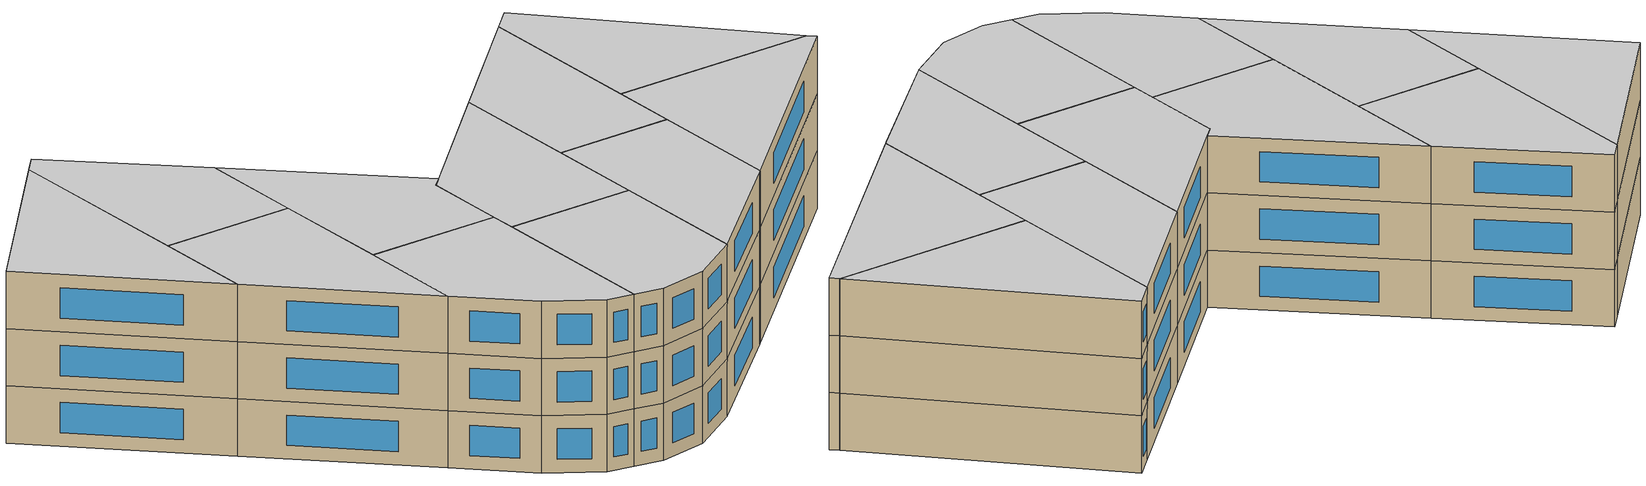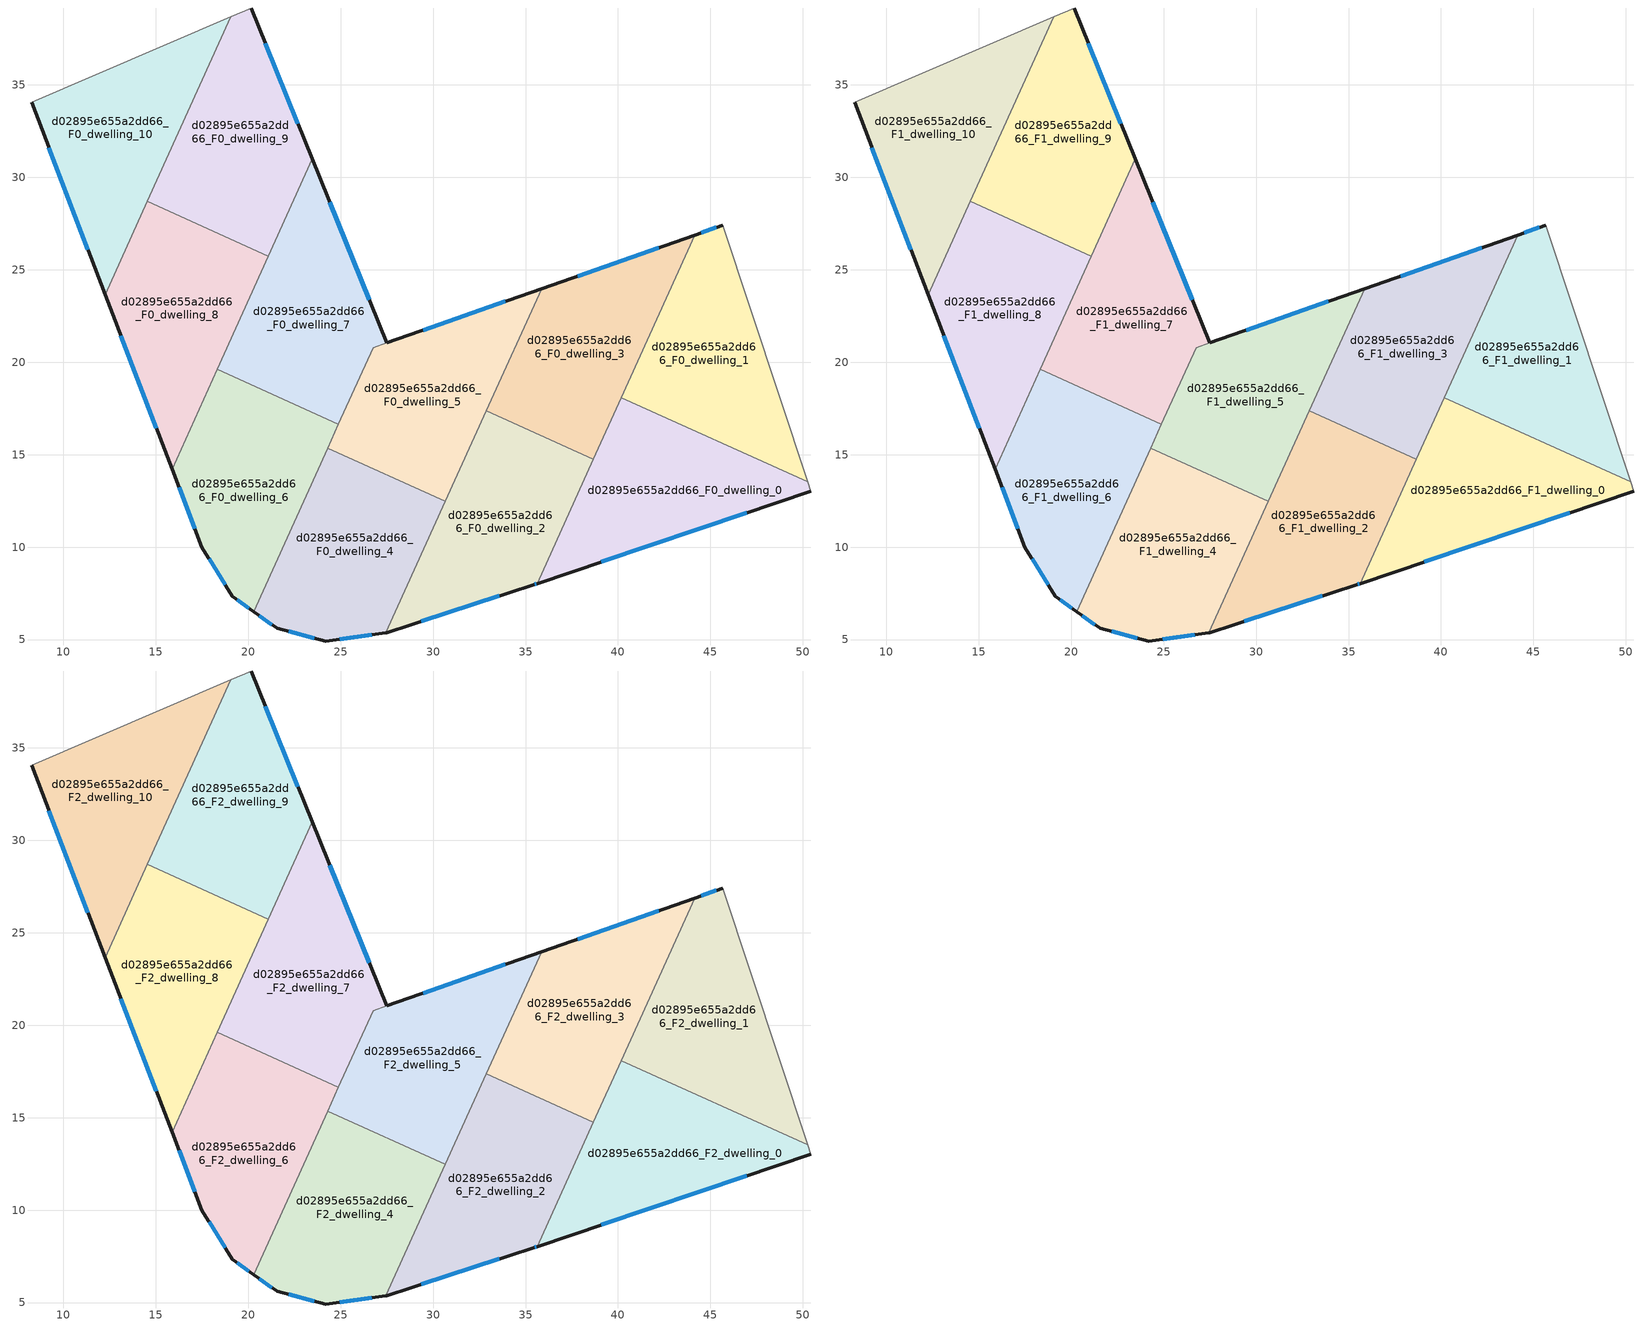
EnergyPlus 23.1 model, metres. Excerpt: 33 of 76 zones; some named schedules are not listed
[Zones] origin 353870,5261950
d02895e655a2dd66_F0_dwelling_0
 floor ground (EU_floor_Construction): 50.28,13.52 50.44,13.03 35.62,8.03 40.17,18.09 z0
 wall outside (EU_wall_Construction): 35.62,8.03 50.44,13.03 z0:3
 wall to d02895e655a2dd66_F0_dwelling_1 (EU_wall_Construction): 50.28,13.52 40.17,18.09 z0:3
 wall adiabatic (EU_wall_Construction): 50.44,13.03 50.28,13.52 z0:3
 wall to d02895e655a2dd66_F0_dwelling_2 (EU_wall_Construction): 38.66,14.75 35.62,8.03 z0:3
 wall to d02895e655a2dd66_F0_dwelling_3 (EU_wall_Construction): 40.17,18.09 38.66,14.75 z0:3
 window (EU_Window_Construction): 39.1,9.2 46.96,11.86 z0.7:2.3
d02895e655a2dd66_F0_dwelling_1
 floor ground (EU_floor_Construction): 45.67,27.42 50.28,13.52 40.17,18.09 44.15,26.88 z0
 wall outside (EU_wall_Construction): 45.67,27.42 44.15,26.88 z0:3
 wall adiabatic (EU_wall_Construction): 50.28,13.52 45.67,27.42 z0:3
 wall to d02895e655a2dd66_F0_dwelling_3 (EU_wall_Construction): 44.15,26.88 40.17,18.09 z0:3
 window (EU_Window_Construction): 45.32,27.29 44.51,27.01 z0.7:2.3
d02895e655a2dd66_F0_dwelling_10
 floor ground (EU_floor_Construction): 19.07,38.69 12.26,23.66 8.28,34.05 z0
 wall outside (EU_wall_Construction): 8.28,34.05 12.26,23.66 z0:3
 wall adiabatic (EU_wall_Construction): 19.07,38.69 8.28,34.05 z0:3
 wall to d02895e655a2dd66_F0_dwelling_9 (EU_wall_Construction): 14.55,28.7 19.07,38.69 z0:3
 wall to d02895e655a2dd66_F0_dwelling_8 (EU_wall_Construction): 12.26,23.66 14.55,28.7 z0:3
 window (EU_Window_Construction): 9.22,31.61 11.33,26.1 z0.7:2.3
d02895e655a2dd66_F0_dwelling_2
 floor ground (EU_floor_Construction): 38.66,14.75 35.62,8.03 35.45,7.97 27.48,5.37 27.45,5.37 32.88,17.37 z0
 wall outside (EU_wall_Construction): 27.45,5.37 27.48,5.37 35.45,7.97 35.62,8.03 z0:3
 wall to d02895e655a2dd66_F0_dwelling_3 (EU_wall_Construction): 38.66,14.75 32.88,17.37 z0:3
 wall to d02895e655a2dd66_F0_dwelling_4 (EU_wall_Construction): 30.66,12.47 27.45,5.37 z0:3
 wall to d02895e655a2dd66_F0_dwelling_5 (EU_wall_Construction): 32.88,17.37 30.66,12.47 z0:3
 window (EU_Window_Construction): 29.35,5.98 33.58,7.36 / 35.49,7.98 35.58,8.01 z0.7:2.3
d02895e655a2dd66_F0_dwelling_3
 floor ground (EU_floor_Construction): 44.15,26.88 38.66,14.75 32.88,17.37 35.87,23.98 z0
 wall outside (EU_wall_Construction): 44.15,26.88 35.87,23.98 z0:3
 wall to d02895e655a2dd66_F0_dwelling_5 (EU_wall_Construction): 35.87,23.98 32.88,17.37 z0:3
 window (EU_Window_Construction): 42.2,26.2 37.81,24.66 z0.7:2.3
d02895e655a2dd66_F0_dwelling_4
 floor ground (EU_floor_Construction): 30.66,12.47 27.45,5.37 24.2,4.92 21.57,5.6 20.3,6.51 24.3,15.35 z0
 wall outside (EU_wall_Construction): 20.3,6.51 21.57,5.6 24.2,4.92 27.45,5.37 z0:3
 wall to d02895e655a2dd66_F0_dwelling_5 (EU_wall_Construction): 30.66,12.47 24.3,15.35 z0:3
 wall to d02895e655a2dd66_F0_dwelling_6 (EU_wall_Construction): 24.3,15.35 20.3,6.51 z0:3
 window (EU_Window_Construction): 24.96,5.03 26.69,5.26 / 22.19,5.44 23.58,5.08 / 20.6,6.3 21.27,5.81 z0.7:2.3
d02895e655a2dd66_F0_dwelling_5
 floor ground (EU_floor_Construction): 35.87,23.98 30.66,12.47 24.3,15.35 26.76,20.79 z0
 wall outside (EU_wall_Construction): 35.87,23.98 27.5,21.05 z0:3
 wall to d02895e655a2dd66_F0_dwelling_7 (EU_wall_Construction): 27.5,21.05 26.76,20.79 24.88,16.64 z0:3
 wall to d02895e655a2dd66_F0_dwelling_6 (EU_wall_Construction): 24.88,16.64 24.3,15.35 z0:3
 window (EU_Window_Construction): 33.9,23.3 29.47,21.74 z0.7:2.3
d02895e655a2dd66_F0_dwelling_6
 floor ground (EU_floor_Construction): 24.88,16.64 20.3,6.51 19.14,7.34 17.5,9.99 15.88,14.22 18.32,19.61 z0
 wall outside (EU_wall_Construction): 15.88,14.22 17.5,9.99 19.14,7.34 20.3,6.51 z0:3
 wall to d02895e655a2dd66_F0_dwelling_7 (EU_wall_Construction): 24.88,16.64 18.32,19.61 z0:3
 wall to d02895e655a2dd66_F0_dwelling_8 (EU_wall_Construction): 18.32,19.61 15.88,14.22 z0:3
 window (EU_Window_Construction): 19.41,7.14 20.03,6.7 / 17.88,9.37 18.75,7.96 / 16.26,13.23 17.12,10.99 z0.7:2.3
d02895e655a2dd66_F0_dwelling_7
 floor ground (EU_floor_Construction): 23.47,31 27.5,21.05 26.76,20.79 24.88,16.64 18.32,19.61 z0
 wall outside (EU_wall_Construction): 27.5,21.05 23.47,31 z0:3
 wall to d02895e655a2dd66_F0_dwelling_9 (EU_wall_Construction): 23.47,31 21.09,25.74 z0:3
 wall to d02895e655a2dd66_F0_dwelling_8 (EU_wall_Construction): 21.09,25.74 18.32,19.61 z0:3
 window (EU_Window_Construction): 26.55,23.39 24.41,28.66 z0.7:2.3
d02895e655a2dd66_F0_dwelling_8
 floor ground (EU_floor_Construction): 21.09,25.74 15.88,14.22 12.26,23.66 14.55,28.7 z0
 wall outside (EU_wall_Construction): 12.26,23.66 15.88,14.22 z0:3
 wall to d02895e655a2dd66_F0_dwelling_9 (EU_wall_Construction): 21.09,25.74 14.55,28.7 z0:3
 window (EU_Window_Construction): 13.11,21.44 15.03,16.44 z0.7:2.3
d02895e655a2dd66_F0_dwelling_9
 floor ground (EU_floor_Construction): 20.16,39.16 23.47,31 21.09,25.74 14.55,28.7 19.07,38.69 z0
 wall outside (EU_wall_Construction): 23.47,31 20.16,39.16 z0:3
 wall adiabatic (EU_wall_Construction): 20.16,39.16 19.07,38.69 z0:3
 window (EU_Window_Construction): 22.69,32.91 20.93,37.24 z0.7:2.3
d02895e655a2dd66_F1_dwelling_0
 floor to d02895e655a2dd66_F0_dwelling_0 (EU_floor_Construction): 50.28,13.52 50.44,13.03 35.62,8.03 40.17,18.09 z3
 wall outside (EU_wall_Construction): 35.62,8.03 50.44,13.03 z3:6
 wall to d02895e655a2dd66_F1_dwelling_1 (EU_wall_Construction): 50.28,13.52 40.17,18.09 z3:6
 wall adiabatic (EU_wall_Construction): 50.44,13.03 50.28,13.52 z3:6
 wall to d02895e655a2dd66_F1_dwelling_2 (EU_wall_Construction): 38.66,14.75 35.62,8.03 z3:6
 wall to d02895e655a2dd66_F1_dwelling_3 (EU_wall_Construction): 40.17,18.09 38.66,14.75 z3:6
 window (EU_Window_Construction): 39.1,9.2 46.96,11.86 z3.7:5.3
d02895e655a2dd66_F1_dwelling_1
 floor to d02895e655a2dd66_F0_dwelling_1 (EU_floor_Construction): 45.67,27.42 50.28,13.52 40.17,18.09 44.15,26.88 z3
 wall outside (EU_wall_Construction): 45.67,27.42 44.15,26.88 z3:6
 wall adiabatic (EU_wall_Construction): 50.28,13.52 45.67,27.42 z3:6
 wall to d02895e655a2dd66_F1_dwelling_3 (EU_wall_Construction): 44.15,26.88 40.17,18.09 z3:6
 window (EU_Window_Construction): 45.32,27.29 44.51,27.01 z3.7:5.3
d02895e655a2dd66_F1_dwelling_10
 floor to d02895e655a2dd66_F0_dwelling_10 (EU_floor_Construction): 19.07,38.69 12.26,23.66 8.28,34.05 z3
 wall outside (EU_wall_Construction): 8.28,34.05 12.26,23.66 z3:6
 wall adiabatic (EU_wall_Construction): 19.07,38.69 8.28,34.05 z3:6
 wall to d02895e655a2dd66_F1_dwelling_9 (EU_wall_Construction): 14.55,28.7 19.07,38.69 z3:6
 wall to d02895e655a2dd66_F1_dwelling_8 (EU_wall_Construction): 12.26,23.66 14.55,28.7 z3:6
 window (EU_Window_Construction): 9.22,31.61 11.33,26.1 z3.7:5.3
d02895e655a2dd66_F1_dwelling_2
 floor to d02895e655a2dd66_F0_dwelling_2 (EU_floor_Construction): 38.66,14.75 35.62,8.03 35.45,7.97 27.48,5.37 27.45,5.37 32.88,17.37 z3
 wall outside (EU_wall_Construction): 27.45,5.37 27.48,5.37 35.45,7.97 35.62,8.03 z3:6
 wall to d02895e655a2dd66_F1_dwelling_3 (EU_wall_Construction): 38.66,14.75 32.88,17.37 z3:6
 wall to d02895e655a2dd66_F1_dwelling_4 (EU_wall_Construction): 30.66,12.47 27.45,5.37 z3:6
 wall to d02895e655a2dd66_F1_dwelling_5 (EU_wall_Construction): 32.88,17.37 30.66,12.47 z3:6
 window (EU_Window_Construction): 29.35,5.98 33.58,7.36 / 35.49,7.98 35.58,8.01 z3.7:5.3
d02895e655a2dd66_F1_dwelling_3
 floor to d02895e655a2dd66_F0_dwelling_3 (EU_floor_Construction): 44.15,26.88 38.66,14.75 32.88,17.37 35.87,23.98 z3
 wall outside (EU_wall_Construction): 44.15,26.88 35.87,23.98 z3:6
 wall to d02895e655a2dd66_F1_dwelling_5 (EU_wall_Construction): 35.87,23.98 32.88,17.37 z3:6
 window (EU_Window_Construction): 42.2,26.2 37.81,24.66 z3.7:5.3
d02895e655a2dd66_F1_dwelling_4
 floor to d02895e655a2dd66_F0_dwelling_4 (EU_floor_Construction): 30.66,12.47 27.45,5.37 24.2,4.92 21.57,5.6 20.3,6.51 24.3,15.35 z3
 wall outside (EU_wall_Construction): 20.3,6.51 21.57,5.6 24.2,4.92 27.45,5.37 z3:6
 wall to d02895e655a2dd66_F1_dwelling_5 (EU_wall_Construction): 30.66,12.47 24.3,15.35 z3:6
 wall to d02895e655a2dd66_F1_dwelling_6 (EU_wall_Construction): 24.3,15.35 20.3,6.51 z3:6
 window (EU_Window_Construction): 24.96,5.03 26.69,5.26 / 22.19,5.44 23.58,5.08 / 20.6,6.3 21.27,5.81 z3.7:5.3
d02895e655a2dd66_F1_dwelling_5
 floor to d02895e655a2dd66_F0_dwelling_5 (EU_floor_Construction): 35.87,23.98 30.66,12.47 24.3,15.35 26.76,20.79 z3
 wall outside (EU_wall_Construction): 35.87,23.98 27.5,21.05 z3:6
 wall to d02895e655a2dd66_F1_dwelling_7 (EU_wall_Construction): 27.5,21.05 26.76,20.79 24.88,16.64 z3:6
 wall to d02895e655a2dd66_F1_dwelling_6 (EU_wall_Construction): 24.88,16.64 24.3,15.35 z3:6
 window (EU_Window_Construction): 33.9,23.3 29.47,21.74 z3.7:5.3
d02895e655a2dd66_F1_dwelling_6
 floor to d02895e655a2dd66_F0_dwelling_6 (EU_floor_Construction): 24.88,16.64 20.3,6.51 19.14,7.34 17.5,9.99 15.88,14.22 18.32,19.61 z3
 wall outside (EU_wall_Construction): 15.88,14.22 17.5,9.99 19.14,7.34 20.3,6.51 z3:6
 wall to d02895e655a2dd66_F1_dwelling_7 (EU_wall_Construction): 24.88,16.64 18.32,19.61 z3:6
 wall to d02895e655a2dd66_F1_dwelling_8 (EU_wall_Construction): 18.32,19.61 15.88,14.22 z3:6
 window (EU_Window_Construction): 19.41,7.14 20.03,6.7 / 17.88,9.37 18.75,7.96 / 16.26,13.23 17.12,10.99 z3.7:5.3
d02895e655a2dd66_F1_dwelling_7
 floor to d02895e655a2dd66_F0_dwelling_7 (EU_floor_Construction): 23.47,31 27.5,21.05 26.76,20.79 24.88,16.64 18.32,19.61 z3
 wall outside (EU_wall_Construction): 27.5,21.05 23.47,31 z3:6
 wall to d02895e655a2dd66_F1_dwelling_9 (EU_wall_Construction): 23.47,31 21.09,25.74 z3:6
 wall to d02895e655a2dd66_F1_dwelling_8 (EU_wall_Construction): 21.09,25.74 18.32,19.61 z3:6
 window (EU_Window_Construction): 26.55,23.39 24.41,28.66 z3.7:5.3
d02895e655a2dd66_F1_dwelling_8
 floor to d02895e655a2dd66_F0_dwelling_8 (EU_floor_Construction): 21.09,25.74 15.88,14.22 12.26,23.66 14.55,28.7 z3
 wall outside (EU_wall_Construction): 12.26,23.66 15.88,14.22 z3:6
 wall to d02895e655a2dd66_F1_dwelling_9 (EU_wall_Construction): 21.09,25.74 14.55,28.7 z3:6
 window (EU_Window_Construction): 13.11,21.44 15.03,16.44 z3.7:5.3
d02895e655a2dd66_F1_dwelling_9
 floor to d02895e655a2dd66_F0_dwelling_9 (EU_floor_Construction): 20.16,39.16 23.47,31 21.09,25.74 14.55,28.7 19.07,38.69 z3
 wall outside (EU_wall_Construction): 23.47,31 20.16,39.16 z3:6
 wall adiabatic (EU_wall_Construction): 20.16,39.16 19.07,38.69 z3:6
 window (EU_Window_Construction): 22.69,32.91 20.93,37.24 z3.7:5.3
d02895e655a2dd66_F2_dwelling_0
 floor to d02895e655a2dd66_F1_dwelling_0 (EU_floor_Construction): 50.28,13.52 50.44,13.03 35.62,8.03 40.17,18.09 z6
 wall outside (EU_wall_Construction): 35.62,8.03 50.44,13.03 z6:9
 wall to d02895e655a2dd66_F2_dwelling_1 (EU_wall_Construction): 50.28,13.52 40.17,18.09 z6:9
 wall adiabatic (EU_wall_Construction): 50.44,13.03 50.28,13.52 z6:9
 wall to d02895e655a2dd66_F2_dwelling_2 (EU_wall_Construction): 38.66,14.75 35.62,8.03 z6:9
 wall to d02895e655a2dd66_F2_dwelling_3 (EU_wall_Construction): 40.17,18.09 38.66,14.75 z6:9
 window (EU_Window_Construction): 39.1,9.2 46.96,11.86 z6.7:8.3
 ceiling to d02895e655a2dd66_F3_dwelling_0 (EU_floor_Construction): 50.44,13.03 50.28,13.52 40.17,18.09 35.62,8.03 z9
d02895e655a2dd66_F2_dwelling_1
 floor to d02895e655a2dd66_F1_dwelling_1 (EU_floor_Construction): 45.67,27.42 50.28,13.52 40.17,18.09 44.15,26.88 z6
 wall outside (EU_wall_Construction): 45.67,27.42 44.15,26.88 z6:9
 wall adiabatic (EU_wall_Construction): 50.28,13.52 45.67,27.42 z6:9
 wall to d02895e655a2dd66_F2_dwelling_3 (EU_wall_Construction): 44.15,26.88 40.17,18.09 z6:9
 window (EU_Window_Construction): 45.32,27.29 44.51,27.01 z6.7:8.3
 ceiling to d02895e655a2dd66_F3_dwelling_1 (EU_floor_Construction): 50.28,13.52 45.67,27.42 44.15,26.88 40.17,18.09 z9
d02895e655a2dd66_F2_dwelling_10
 floor to d02895e655a2dd66_F1_dwelling_10 (EU_floor_Construction): 19.07,38.69 12.26,23.66 8.28,34.05 z6
 wall outside (EU_wall_Construction): 8.28,34.05 12.26,23.66 z6:9
 wall adiabatic (EU_wall_Construction): 19.07,38.69 8.28,34.05 z6:9
 wall to d02895e655a2dd66_F2_dwelling_9 (EU_wall_Construction): 14.55,28.7 19.07,38.69 z6:9
 wall to d02895e655a2dd66_F2_dwelling_8 (EU_wall_Construction): 12.26,23.66 14.55,28.7 z6:9
 window (EU_Window_Construction): 9.22,31.61 11.33,26.1 z6.7:8.3
 ceiling to d02895e655a2dd66_F3_dwelling_10 (EU_floor_Construction): 12.26,23.66 19.07,38.69 8.28,34.05 z9
d02895e655a2dd66_F2_dwelling_2
 floor to d02895e655a2dd66_F1_dwelling_2 (EU_floor_Construction): 38.66,14.75 35.62,8.03 35.45,7.97 27.48,5.37 27.45,5.37 32.88,17.37 z6
 wall outside (EU_wall_Construction): 27.45,5.37 27.48,5.37 35.45,7.97 35.62,8.03 z6:9
 wall to d02895e655a2dd66_F2_dwelling_3 (EU_wall_Construction): 38.66,14.75 32.88,17.37 z6:9
 wall to d02895e655a2dd66_F2_dwelling_4 (EU_wall_Construction): 30.66,12.47 27.45,5.37 z6:9
 wall to d02895e655a2dd66_F2_dwelling_5 (EU_wall_Construction): 32.88,17.37 30.66,12.47 z6:9
 window (EU_Window_Construction): 29.35,5.98 33.58,7.36 / 35.49,7.98 35.58,8.01 z6.7:8.3
 ceiling to d02895e655a2dd66_F3_dwelling_2 (EU_floor_Construction): 35.62,8.03 38.66,14.75 32.88,17.37 27.45,5.37 27.48,5.37 35.45,7.97 z9
d02895e655a2dd66_F2_dwelling_3
 floor to d02895e655a2dd66_F1_dwelling_3 (EU_floor_Construction): 44.15,26.88 38.66,14.75 32.88,17.37 35.87,23.98 z6
 wall outside (EU_wall_Construction): 44.15,26.88 35.87,23.98 z6:9
 wall to d02895e655a2dd66_F2_dwelling_5 (EU_wall_Construction): 35.87,23.98 32.88,17.37 z6:9
 window (EU_Window_Construction): 42.2,26.2 37.81,24.66 z6.7:8.3
 ceiling to d02895e655a2dd66_F3_dwelling_3 (EU_floor_Construction): 38.66,14.75 44.15,26.88 35.87,23.98 32.88,17.37 z9
d02895e655a2dd66_F2_dwelling_4
 floor to d02895e655a2dd66_F1_dwelling_4 (EU_floor_Construction): 30.66,12.47 27.45,5.37 24.2,4.92 21.57,5.6 20.3,6.51 24.3,15.35 z6
 wall outside (EU_wall_Construction): 20.3,6.51 21.57,5.6 24.2,4.92 27.45,5.37 z6:9
 wall to d02895e655a2dd66_F2_dwelling_5 (EU_wall_Construction): 30.66,12.47 24.3,15.35 z6:9
 wall to d02895e655a2dd66_F2_dwelling_6 (EU_wall_Construction): 24.3,15.35 20.3,6.51 z6:9
 window (EU_Window_Construction): 24.96,5.03 26.69,5.26 / 22.19,5.44 23.58,5.08 / 20.6,6.3 21.27,5.81 z6.7:8.3
 ceiling to d02895e655a2dd66_F3_dwelling_4 (EU_floor_Construction): 27.45,5.37 30.66,12.47 24.3,15.35 20.3,6.51 21.57,5.6 24.2,4.92 z9
d02895e655a2dd66_F2_dwelling_5
 floor to d02895e655a2dd66_F1_dwelling_5 (EU_floor_Construction): 35.87,23.98 30.66,12.47 24.3,15.35 26.76,20.79 z6
 wall outside (EU_wall_Construction): 35.87,23.98 27.5,21.05 z6:9
 wall to d02895e655a2dd66_F2_dwelling_7 (EU_wall_Construction): 27.5,21.05 26.76,20.79 24.88,16.64 z6:9
 wall to d02895e655a2dd66_F2_dwelling_6 (EU_wall_Construction): 24.88,16.64 24.3,15.35 z6:9
 window (EU_Window_Construction): 33.9,23.3 29.47,21.74 z6.7:8.3
 ceiling to d02895e655a2dd66_F3_dwelling_5 (EU_floor_Construction): 30.66,12.47 35.87,23.98 26.76,20.79 24.3,15.35 z9
d02895e655a2dd66_F2_dwelling_6
 floor to d02895e655a2dd66_F1_dwelling_6 (EU_floor_Construction): 24.88,16.64 20.3,6.51 19.14,7.34 17.5,9.99 15.88,14.22 18.32,19.61 z6
 wall outside (EU_wall_Construction): 15.88,14.22 17.5,9.99 19.14,7.34 20.3,6.51 z6:9
 wall to d02895e655a2dd66_F2_dwelling_7 (EU_wall_Construction): 24.88,16.64 18.32,19.61 z6:9
 wall to d02895e655a2dd66_F2_dwelling_8 (EU_wall_Construction): 18.32,19.61 15.88,14.22 z6:9
 window (EU_Window_Construction): 19.41,7.14 20.03,6.7 / 17.88,9.37 18.75,7.96 / 16.26,13.23 17.12,10.99 z6.7:8.3
 ceiling to d02895e655a2dd66_F3_dwelling_6 (EU_floor_Construction): 20.3,6.51 24.88,16.64 18.32,19.61 15.88,14.22 17.5,9.99 19.14,7.34 z9
d02895e655a2dd66_F2_dwelling_7
 floor to d02895e655a2dd66_F1_dwelling_7 (EU_floor_Construction): 23.47,31 27.5,21.05 26.76,20.79 24.88,16.64 18.32,19.61 z6
 wall outside (EU_wall_Construction): 27.5,21.05 23.47,31 z6:9
 wall to d02895e655a2dd66_F2_dwelling_9 (EU_wall_Construction): 23.47,31 21.09,25.74 z6:9
 wall to d02895e655a2dd66_F2_dwelling_8 (EU_wall_Construction): 21.09,25.74 18.32,19.61 z6:9
 window (EU_Window_Construction): 26.55,23.39 24.41,28.66 z6.7:8.3
 ceiling to d02895e655a2dd66_F3_dwelling_7 (EU_floor_Construction): 24.88,16.64 26.76,20.79 27.5,21.05 23.47,31 18.32,19.61 z9
d02895e655a2dd66_F2_dwelling_8
 floor to d02895e655a2dd66_F1_dwelling_8 (EU_floor_Construction): 21.09,25.74 15.88,14.22 12.26,23.66 14.55,28.7 z6
 wall outside (EU_wall_Construction): 12.26,23.66 15.88,14.22 z6:9
 wall to d02895e655a2dd66_F2_dwelling_9 (EU_wall_Construction): 21.09,25.74 14.55,28.7 z6:9
 window (EU_Window_Construction): 13.11,21.44 15.03,16.44 z6.7:8.3
 ceiling to d02895e655a2dd66_F3_dwelling_8 (EU_floor_Construction): 15.88,14.22 21.09,25.74 14.55,28.7 12.26,23.66 z9
d02895e655a2dd66_F2_dwelling_9
 floor to d02895e655a2dd66_F1_dwelling_9 (EU_floor_Construction): 20.16,39.16 23.47,31 21.09,25.74 14.55,28.7 19.07,38.69 z6
 wall outside (EU_wall_Construction): 23.47,31 20.16,39.16 z6:9
 wall adiabatic (EU_wall_Construction): 20.16,39.16 19.07,38.69 z6:9
 window (EU_Window_Construction): 22.69,32.91 20.93,37.24 z6.7:8.3
 ceiling to d02895e655a2dd66_F3_dwelling_9 (EU_floor_Construction): 21.09,25.74 23.47,31 20.16,39.16 19.07,38.69 14.55,28.7 z9
[Building]
EU S2 Campaign: North Axis=0; Terrain=City; Solar Distribution=FullExterior
[Site:Location]
Budapest.Ferenc.Liszt.Intl.AP: Latitude=47.437; Longitude=19.256; Time Zone=1; Elevation=185
[SizingPeriod:WeatherFileDays]
AnnualSizingPeriod: Begin Month=1; Begin Day of Month=1; End Month=12; End Day of Month=31; Day of Week for Start Day=Monday; Use Weather File Daylight Saving Period=No; Use Weather File Rain and Snow Indicators=No
[MATERIAL]
EU_InternalMass_Material: Roughness=MediumRough; Thickness=0.1; Conductivity=1; Density=1800; Specific Heat=900; Thermal Absorptance=0.9; Solar Absorptance=0.7; Visible Absorptance=0.7
[MATERIAL:NOMASS] Roughness=MediumRough; Thermal Absorptance=0.9; Solar Absorptance=0.7; Visible Absorptance=0.7
Name | Thermal Resistance
EU_wall_NoMass | 0.832559
EU_floor_NoMass | 0.872794
[WINDOWMATERIAL:SIMPLEGLAZINGSYSTEM]
EU_Window_SimpleGlazing: UFactor=2.79869; Solar Heat Gain Coefficient=0.75; Visible Transmittance=0.75
[CONSTRUCTION]
EU_wall_Construction: EU_wall_NoMass
EU_floor_Construction: EU_floor_NoMass
EU_Window_Construction: EU_Window_SimpleGlazing
EU_InternalMass_Construction: EU_InternalMass_Material
[ZONE] Type=1; Multiplier=1; Ceiling Height=autocalculate; Floor Area=autocalculate; Part of Total Floor Area=Yes
Name | Volume
d02895e655a2dd66_F0_dwelling_0; d02895e655a2dd66_F1_dwelling_0; d02895e655a2dd66_F2_dwelling_0 | 195.946
d02895e655a2dd66_F0_dwelling_1; d02895e655a2dd66_F1_dwelling_1; d02895e655a2dd66_F2_dwelling_1 | 195.942
d02895e655a2dd66_F0_dwelling_10; d02895e655a2dd66_F1_dwelling_10; d02895e655a2dd66_F2_dwelling_10 | 195.93
d02895e655a2dd66_F0_dwelling_2; d02895e655a2dd66_F1_dwelling_2; d02895e655a2dd66_F2_dwelling_2 | 195.921
d02895e655a2dd66_F0_dwelling_3; d02895e655a2dd66_F1_dwelling_3; d02895e655a2dd66_F2_dwelling_3 | 195.933
d02895e655a2dd66_F0_dwelling_4; d02895e655a2dd66_F1_dwelling_4; d02895e655a2dd66_F2_dwelling_4 | 195.952
d02895e655a2dd66_F0_dwelling_5; d02895e655a2dd66_F1_dwelling_5; d02895e655a2dd66_F2_dwelling_5 | 194.962
d02895e655a2dd66_F0_dwelling_6; d02895e655a2dd66_F1_dwelling_6; d02895e655a2dd66_F2_dwelling_6 | 195.957
d02895e655a2dd66_F0_dwelling_7; d02895e655a2dd66_F1_dwelling_7; d02895e655a2dd66_F2_dwelling_7 | 196.861
d02895e655a2dd66_F0_dwelling_8; d02895e655a2dd66_F1_dwelling_8; d02895e655a2dd66_F2_dwelling_8 | 195.936
d02895e655a2dd66_F0_dwelling_9; d02895e655a2dd66_F1_dwelling_9; d02895e655a2dd66_F2_dwelling_9 | 195.935
[INTERNALMASS] Construction=EU_InternalMass_Construction
Name | Zone or ZoneList | Surface Area
d02895e655a2dd66_F0_dwelling_0_EU_InternalMass | d02895e655a2dd66_F0_dwelling_0 | 65.3163
d02895e655a2dd66_F0_dwelling_1_EU_InternalMass | d02895e655a2dd66_F0_dwelling_1 | 65.3139
d02895e655a2dd66_F0_dwelling_2_EU_InternalMass | d02895e655a2dd66_F0_dwelling_2 | 65.3084
d02895e655a2dd66_F0_dwelling_3_EU_InternalMass | d02895e655a2dd66_F0_dwelling_3 | 65.3115
d02895e655a2dd66_F0_dwelling_4_EU_InternalMass | d02895e655a2dd66_F0_dwelling_4 | 65.3176
d02895e655a2dd66_F0_dwelling_5_EU_InternalMass | d02895e655a2dd66_F0_dwelling_5 | 65.0095
d02895e655a2dd66_F0_dwelling_6_EU_InternalMass | d02895e655a2dd66_F0_dwelling_6 | 65.3183
d02895e655a2dd66_F0_dwelling_7_EU_InternalMass | d02895e655a2dd66_F0_dwelling_7 | 65.6215
d02895e655a2dd66_F0_dwelling_8_EU_InternalMass | d02895e655a2dd66_F0_dwelling_8 | 65.3122
d02895e655a2dd66_F0_dwelling_9_EU_InternalMass | d02895e655a2dd66_F0_dwelling_9 | 65.3107
d02895e655a2dd66_F0_dwelling_10_EU_InternalMass | d02895e655a2dd66_F0_dwelling_10 | 65.3101
d02895e655a2dd66_F1_dwelling_0_EU_InternalMass | d02895e655a2dd66_F1_dwelling_0 | 65.3163
d02895e655a2dd66_F1_dwelling_1_EU_InternalMass | d02895e655a2dd66_F1_dwelling_1 | 65.3139
d02895e655a2dd66_F1_dwelling_2_EU_InternalMass | d02895e655a2dd66_F1_dwelling_2 | 65.3084
d02895e655a2dd66_F1_dwelling_3_EU_InternalMass | d02895e655a2dd66_F1_dwelling_3 | 65.3115
d02895e655a2dd66_F1_dwelling_4_EU_InternalMass | d02895e655a2dd66_F1_dwelling_4 | 65.3176
d02895e655a2dd66_F1_dwelling_5_EU_InternalMass | d02895e655a2dd66_F1_dwelling_5 | 65.0095
d02895e655a2dd66_F1_dwelling_6_EU_InternalMass | d02895e655a2dd66_F1_dwelling_6 | 65.3183
d02895e655a2dd66_F1_dwelling_7_EU_InternalMass | d02895e655a2dd66_F1_dwelling_7 | 65.6215
d02895e655a2dd66_F1_dwelling_8_EU_InternalMass | d02895e655a2dd66_F1_dwelling_8 | 65.3122
d02895e655a2dd66_F1_dwelling_9_EU_InternalMass | d02895e655a2dd66_F1_dwelling_9 | 65.3107
d02895e655a2dd66_F1_dwelling_10_EU_InternalMass | d02895e655a2dd66_F1_dwelling_10 | 65.3101
d02895e655a2dd66_F2_dwelling_0_EU_InternalMass | d02895e655a2dd66_F2_dwelling_0 | 65.3163
d02895e655a2dd66_F2_dwelling_1_EU_InternalMass | d02895e655a2dd66_F2_dwelling_1 | 65.3139
d02895e655a2dd66_F2_dwelling_2_EU_InternalMass | d02895e655a2dd66_F2_dwelling_2 | 65.3084
d02895e655a2dd66_F2_dwelling_3_EU_InternalMass | d02895e655a2dd66_F2_dwelling_3 | 65.3115
d02895e655a2dd66_F2_dwelling_4_EU_InternalMass | d02895e655a2dd66_F2_dwelling_4 | 65.3176
d02895e655a2dd66_F2_dwelling_5_EU_InternalMass | d02895e655a2dd66_F2_dwelling_5 | 65.0095
d02895e655a2dd66_F2_dwelling_6_EU_InternalMass | d02895e655a2dd66_F2_dwelling_6 | 65.3183
d02895e655a2dd66_F2_dwelling_7_EU_InternalMass | d02895e655a2dd66_F2_dwelling_7 | 65.6215
d02895e655a2dd66_F2_dwelling_8_EU_InternalMass | d02895e655a2dd66_F2_dwelling_8 | 65.3122
d02895e655a2dd66_F2_dwelling_9_EU_InternalMass | d02895e655a2dd66_F2_dwelling_9 | 65.3107
d02895e655a2dd66_F2_dwelling_10_EU_InternalMass | d02895e655a2dd66_F2_dwelling_10 | 65.3101
[OTHEREQUIPMENT] Fuel Type=Electricity; Design Level Calculation Method=Watts/Area; Power per Zone Floor Area=1; Fraction Latent=0; Fraction Radiant=0; Fraction Lost=0; Carbon Dioxide Generation Rate=0; EndUse Subcategory=EU_Step8_InternalGains
Name | Zone or ZoneList or Space or SpaceList | Schedule
EU_Step8_InternalGain_d02895e655a2dd66_F0_dwelling_0_f000 | d02895e655a2dd66_F0_dwelling_0 | EU_Step8_GainSchedule_d02895e655a2dd66_F0_dwelling_0_f000
EU_Step8_InternalGain_d02895e655a2dd66_F0_dwelling_1_f000 | d02895e655a2dd66_F0_dwelling_1 | EU_Step8_GainSchedule_d02895e655a2dd66_F0_dwelling_1_f000
EU_Step8_InternalGain_d02895e655a2dd66_F0_dwelling_2_f000 | d02895e655a2dd66_F0_dwelling_2 | EU_Step8_GainSchedule_d02895e655a2dd66_F0_dwelling_2_f000
EU_Step8_InternalGain_d02895e655a2dd66_F0_dwelling_3_f000 | d02895e655a2dd66_F0_dwelling_3 | EU_Step8_GainSchedule_d02895e655a2dd66_F0_dwelling_3_f000
EU_Step8_InternalGain_d02895e655a2dd66_F0_dwelling_4_f000 | d02895e655a2dd66_F0_dwelling_4 | EU_Step8_GainSchedule_d02895e655a2dd66_F0_dwelling_4_f000
EU_Step8_InternalGain_d02895e655a2dd66_F0_dwelling_5_f000 | d02895e655a2dd66_F0_dwelling_5 | EU_Step8_GainSchedule_d02895e655a2dd66_F0_dwelling_5_f000
EU_Step8_InternalGain_d02895e655a2dd66_F0_dwelling_6_f000 | d02895e655a2dd66_F0_dwelling_6 | EU_Step8_GainSchedule_d02895e655a2dd66_F0_dwelling_6_f000
EU_Step8_InternalGain_d02895e655a2dd66_F0_dwelling_7_f000 | d02895e655a2dd66_F0_dwelling_7 | EU_Step8_GainSchedule_d02895e655a2dd66_F0_dwelling_7_f000
EU_Step8_InternalGain_d02895e655a2dd66_F0_dwelling_8_f000 | d02895e655a2dd66_F0_dwelling_8 | EU_Step8_GainSchedule_d02895e655a2dd66_F0_dwelling_8_f000
EU_Step8_InternalGain_d02895e655a2dd66_F0_dwelling_9_f000 | d02895e655a2dd66_F0_dwelling_9 | EU_Step8_GainSchedule_d02895e655a2dd66_F0_dwelling_9_f000
EU_Step8_InternalGain_d02895e655a2dd66_F0_dwelling_10_f000 | d02895e655a2dd66_F0_dwelling_10 | EU_Step8_GainSchedule_d02895e655a2dd66_F0_dwelling_10_f000
EU_Step8_InternalGain_d02895e655a2dd66_F1_dwelling_0_f000 | d02895e655a2dd66_F1_dwelling_0 | EU_Step8_GainSchedule_d02895e655a2dd66_F1_dwelling_0_f000
EU_Step8_InternalGain_d02895e655a2dd66_F1_dwelling_1_f000 | d02895e655a2dd66_F1_dwelling_1 | EU_Step8_GainSchedule_d02895e655a2dd66_F1_dwelling_1_f000
EU_Step8_InternalGain_d02895e655a2dd66_F1_dwelling_2_f000 | d02895e655a2dd66_F1_dwelling_2 | EU_Step8_GainSchedule_d02895e655a2dd66_F1_dwelling_2_f000
EU_Step8_InternalGain_d02895e655a2dd66_F1_dwelling_3_f000 | d02895e655a2dd66_F1_dwelling_3 | EU_Step8_GainSchedule_d02895e655a2dd66_F1_dwelling_3_f000
EU_Step8_InternalGain_d02895e655a2dd66_F1_dwelling_4_f000 | d02895e655a2dd66_F1_dwelling_4 | EU_Step8_GainSchedule_d02895e655a2dd66_F1_dwelling_4_f000
EU_Step8_InternalGain_d02895e655a2dd66_F1_dwelling_5_f000 | d02895e655a2dd66_F1_dwelling_5 | EU_Step8_GainSchedule_d02895e655a2dd66_F1_dwelling_5_f000
EU_Step8_InternalGain_d02895e655a2dd66_F1_dwelling_6_f000 | d02895e655a2dd66_F1_dwelling_6 | EU_Step8_GainSchedule_d02895e655a2dd66_F1_dwelling_6_f000
EU_Step8_InternalGain_d02895e655a2dd66_F1_dwelling_7_f000 | d02895e655a2dd66_F1_dwelling_7 | EU_Step8_GainSchedule_d02895e655a2dd66_F1_dwelling_7_f000
EU_Step8_InternalGain_d02895e655a2dd66_F1_dwelling_8_f000 | d02895e655a2dd66_F1_dwelling_8 | EU_Step8_GainSchedule_d02895e655a2dd66_F1_dwelling_8_f000
EU_Step8_InternalGain_d02895e655a2dd66_F1_dwelling_9_f000 | d02895e655a2dd66_F1_dwelling_9 | EU_Step8_GainSchedule_d02895e655a2dd66_F1_dwelling_9_f000
EU_Step8_InternalGain_d02895e655a2dd66_F1_dwelling_10_f000 | d02895e655a2dd66_F1_dwelling_10 | EU_Step8_GainSchedule_d02895e655a2dd66_F1_dwelling_10_f000
EU_Step8_InternalGain_d02895e655a2dd66_F2_dwelling_0_f000 | d02895e655a2dd66_F2_dwelling_0 | EU_Step8_GainSchedule_d02895e655a2dd66_F2_dwelling_0_f000
EU_Step8_InternalGain_d02895e655a2dd66_F2_dwelling_1_f000 | d02895e655a2dd66_F2_dwelling_1 | EU_Step8_GainSchedule_d02895e655a2dd66_F2_dwelling_1_f000
EU_Step8_InternalGain_d02895e655a2dd66_F2_dwelling_2_f000 | d02895e655a2dd66_F2_dwelling_2 | EU_Step8_GainSchedule_d02895e655a2dd66_F2_dwelling_2_f000
EU_Step8_InternalGain_d02895e655a2dd66_F2_dwelling_3_f000 | d02895e655a2dd66_F2_dwelling_3 | EU_Step8_GainSchedule_d02895e655a2dd66_F2_dwelling_3_f000
EU_Step8_InternalGain_d02895e655a2dd66_F2_dwelling_4_f000 | d02895e655a2dd66_F2_dwelling_4 | EU_Step8_GainSchedule_d02895e655a2dd66_F2_dwelling_4_f000
EU_Step8_InternalGain_d02895e655a2dd66_F2_dwelling_5_f000 | d02895e655a2dd66_F2_dwelling_5 | EU_Step8_GainSchedule_d02895e655a2dd66_F2_dwelling_5_f000
EU_Step8_InternalGain_d02895e655a2dd66_F2_dwelling_6_f000 | d02895e655a2dd66_F2_dwelling_6 | EU_Step8_GainSchedule_d02895e655a2dd66_F2_dwelling_6_f000
EU_Step8_InternalGain_d02895e655a2dd66_F2_dwelling_7_f000 | d02895e655a2dd66_F2_dwelling_7 | EU_Step8_GainSchedule_d02895e655a2dd66_F2_dwelling_7_f000
EU_Step8_InternalGain_d02895e655a2dd66_F2_dwelling_8_f000 | d02895e655a2dd66_F2_dwelling_8 | EU_Step8_GainSchedule_d02895e655a2dd66_F2_dwelling_8_f000
EU_Step8_InternalGain_d02895e655a2dd66_F2_dwelling_9_f000 | d02895e655a2dd66_F2_dwelling_9 | EU_Step8_GainSchedule_d02895e655a2dd66_F2_dwelling_9_f000
EU_Step8_InternalGain_d02895e655a2dd66_F2_dwelling_10_f000 | d02895e655a2dd66_F2_dwelling_10 | EU_Step8_GainSchedule_d02895e655a2dd66_F2_dwelling_10_f000
[ZONEVENTILATION:DESIGNFLOWRATE] Schedule=EU_AlwaysOn; Design Flow Rate Calculation Method=AirChanges/Hour; Air Changes per Hour=0.475469; Ventilation Type=Natural; Fan Pressure Rise=0; Fan Total Efficiency=1; Constant Term Coefficient=1; Temperature Term Coefficient=0; Velocity Term Coefficient=0; Velocity Squared Term Coefficient=0; Minimum Indoor Temperature=-100; Maximum Indoor Temperature=100; Delta Temperature=-100; Minimum Outdoor Temperature=-100; Maximum Outdoor Temperature=100; Maximum Wind Speed=40
Name | Zone or ZoneList or Space or SpaceList
EU_ConstantAir_d02895e655a2dd66_F0_dwelling_0 | d02895e655a2dd66_F0_dwelling_0
EU_ConstantAir_d02895e655a2dd66_F0_dwelling_1 | d02895e655a2dd66_F0_dwelling_1
EU_ConstantAir_d02895e655a2dd66_F0_dwelling_2 | d02895e655a2dd66_F0_dwelling_2
EU_ConstantAir_d02895e655a2dd66_F0_dwelling_3 | d02895e655a2dd66_F0_dwelling_3
EU_ConstantAir_d02895e655a2dd66_F0_dwelling_4 | d02895e655a2dd66_F0_dwelling_4
EU_ConstantAir_d02895e655a2dd66_F0_dwelling_5 | d02895e655a2dd66_F0_dwelling_5
EU_ConstantAir_d02895e655a2dd66_F0_dwelling_6 | d02895e655a2dd66_F0_dwelling_6
EU_ConstantAir_d02895e655a2dd66_F0_dwelling_7 | d02895e655a2dd66_F0_dwelling_7
EU_ConstantAir_d02895e655a2dd66_F0_dwelling_8 | d02895e655a2dd66_F0_dwelling_8
EU_ConstantAir_d02895e655a2dd66_F0_dwelling_9 | d02895e655a2dd66_F0_dwelling_9
EU_ConstantAir_d02895e655a2dd66_F0_dwelling_10 | d02895e655a2dd66_F0_dwelling_10
EU_ConstantAir_d02895e655a2dd66_F1_dwelling_0 | d02895e655a2dd66_F1_dwelling_0
EU_ConstantAir_d02895e655a2dd66_F1_dwelling_1 | d02895e655a2dd66_F1_dwelling_1
EU_ConstantAir_d02895e655a2dd66_F1_dwelling_2 | d02895e655a2dd66_F1_dwelling_2
EU_ConstantAir_d02895e655a2dd66_F1_dwelling_3 | d02895e655a2dd66_F1_dwelling_3
EU_ConstantAir_d02895e655a2dd66_F1_dwelling_4 | d02895e655a2dd66_F1_dwelling_4
EU_ConstantAir_d02895e655a2dd66_F1_dwelling_5 | d02895e655a2dd66_F1_dwelling_5
EU_ConstantAir_d02895e655a2dd66_F1_dwelling_6 | d02895e655a2dd66_F1_dwelling_6
EU_ConstantAir_d02895e655a2dd66_F1_dwelling_7 | d02895e655a2dd66_F1_dwelling_7
EU_ConstantAir_d02895e655a2dd66_F1_dwelling_8 | d02895e655a2dd66_F1_dwelling_8
EU_ConstantAir_d02895e655a2dd66_F1_dwelling_9 | d02895e655a2dd66_F1_dwelling_9
EU_ConstantAir_d02895e655a2dd66_F1_dwelling_10 | d02895e655a2dd66_F1_dwelling_10
EU_ConstantAir_d02895e655a2dd66_F2_dwelling_0 | d02895e655a2dd66_F2_dwelling_0
EU_ConstantAir_d02895e655a2dd66_F2_dwelling_1 | d02895e655a2dd66_F2_dwelling_1
EU_ConstantAir_d02895e655a2dd66_F2_dwelling_2 | d02895e655a2dd66_F2_dwelling_2
EU_ConstantAir_d02895e655a2dd66_F2_dwelling_3 | d02895e655a2dd66_F2_dwelling_3
EU_ConstantAir_d02895e655a2dd66_F2_dwelling_4 | d02895e655a2dd66_F2_dwelling_4
EU_ConstantAir_d02895e655a2dd66_F2_dwelling_5 | d02895e655a2dd66_F2_dwelling_5
EU_ConstantAir_d02895e655a2dd66_F2_dwelling_6 | d02895e655a2dd66_F2_dwelling_6
EU_ConstantAir_d02895e655a2dd66_F2_dwelling_7 | d02895e655a2dd66_F2_dwelling_7
EU_ConstantAir_d02895e655a2dd66_F2_dwelling_8 | d02895e655a2dd66_F2_dwelling_8
EU_ConstantAir_d02895e655a2dd66_F2_dwelling_9 | d02895e655a2dd66_F2_dwelling_9
EU_ConstantAir_d02895e655a2dd66_F2_dwelling_10 | d02895e655a2dd66_F2_dwelling_10
[HVACTEMPLATE:ZONE:IDEALLOADSAIRSYSTEM] System Availability Schedule=EU_AlwaysOn; Maximum Heating Supply Air Temperature=50; Minimum Cooling Supply Air Temperature=13; Maximum Heating Supply Air Humidity Ratio=0.0156; Minimum Cooling Supply Air Humidity Ratio=0.0077; Heating Limit=NoLimit; Cooling Limit=NoLimit; Heating Availability Schedule=EU_AlwaysOn; Cooling Availability Schedule=EU_CoolingOff; Dehumidification Control Type=ConstantSensibleHeatRatio; Cooling Sensible Heat Ratio=0.7; Dehumidification Setpoint=60; Humidification Control Type=None; Humidification Setpoint=30; Outdoor Air Method=None; Outdoor Air Flow Rate per Person=0.00944; Outdoor Air Flow Rate per Zone Floor Area=0; Outdoor Air Flow Rate per Zone=0; Demand Controlled Ventilation Type=None; Outdoor Air Economizer Type=NoEconomizer; Heat Recovery Type=None; Sensible Heat Recovery Effectiveness=0.7; Latent Heat Recovery Effectiveness=0.65
Name | Template Thermostat
d02895e655a2dd66_F0_dwelling_0 | EU_HeatOnly_d02895e655a2dd66_F0_dwelling_0
d02895e655a2dd66_F0_dwelling_1 | EU_HeatOnly_d02895e655a2dd66_F0_dwelling_1
d02895e655a2dd66_F0_dwelling_2 | EU_HeatOnly_d02895e655a2dd66_F0_dwelling_2
d02895e655a2dd66_F0_dwelling_3 | EU_HeatOnly_d02895e655a2dd66_F0_dwelling_3
d02895e655a2dd66_F0_dwelling_4 | EU_HeatOnly_d02895e655a2dd66_F0_dwelling_4
d02895e655a2dd66_F0_dwelling_5 | EU_HeatOnly_d02895e655a2dd66_F0_dwelling_5
d02895e655a2dd66_F0_dwelling_6 | EU_HeatOnly_d02895e655a2dd66_F0_dwelling_6
d02895e655a2dd66_F0_dwelling_7 | EU_HeatOnly_d02895e655a2dd66_F0_dwelling_7
d02895e655a2dd66_F0_dwelling_8 | EU_HeatOnly_d02895e655a2dd66_F0_dwelling_8
d02895e655a2dd66_F0_dwelling_9 | EU_HeatOnly_d02895e655a2dd66_F0_dwelling_9
d02895e655a2dd66_F0_dwelling_10 | EU_HeatOnly_d02895e655a2dd66_F0_dwelling_10
d02895e655a2dd66_F1_dwelling_0 | EU_HeatOnly_d02895e655a2dd66_F1_dwelling_0
d02895e655a2dd66_F1_dwelling_1 | EU_HeatOnly_d02895e655a2dd66_F1_dwelling_1
d02895e655a2dd66_F1_dwelling_2 | EU_HeatOnly_d02895e655a2dd66_F1_dwelling_2
d02895e655a2dd66_F1_dwelling_3 | EU_HeatOnly_d02895e655a2dd66_F1_dwelling_3
d02895e655a2dd66_F1_dwelling_4 | EU_HeatOnly_d02895e655a2dd66_F1_dwelling_4
d02895e655a2dd66_F1_dwelling_5 | EU_HeatOnly_d02895e655a2dd66_F1_dwelling_5
d02895e655a2dd66_F1_dwelling_6 | EU_HeatOnly_d02895e655a2dd66_F1_dwelling_6
d02895e655a2dd66_F1_dwelling_7 | EU_HeatOnly_d02895e655a2dd66_F1_dwelling_7
d02895e655a2dd66_F1_dwelling_8 | EU_HeatOnly_d02895e655a2dd66_F1_dwelling_8
d02895e655a2dd66_F1_dwelling_9 | EU_HeatOnly_d02895e655a2dd66_F1_dwelling_9
d02895e655a2dd66_F1_dwelling_10 | EU_HeatOnly_d02895e655a2dd66_F1_dwelling_10
d02895e655a2dd66_F2_dwelling_0 | EU_HeatOnly_d02895e655a2dd66_F2_dwelling_0
d02895e655a2dd66_F2_dwelling_1 | EU_HeatOnly_d02895e655a2dd66_F2_dwelling_1
d02895e655a2dd66_F2_dwelling_2 | EU_HeatOnly_d02895e655a2dd66_F2_dwelling_2
d02895e655a2dd66_F2_dwelling_3 | EU_HeatOnly_d02895e655a2dd66_F2_dwelling_3
d02895e655a2dd66_F2_dwelling_4 | EU_HeatOnly_d02895e655a2dd66_F2_dwelling_4
d02895e655a2dd66_F2_dwelling_5 | EU_HeatOnly_d02895e655a2dd66_F2_dwelling_5
d02895e655a2dd66_F2_dwelling_6 | EU_HeatOnly_d02895e655a2dd66_F2_dwelling_6
d02895e655a2dd66_F2_dwelling_7 | EU_HeatOnly_d02895e655a2dd66_F2_dwelling_7
d02895e655a2dd66_F2_dwelling_8 | EU_HeatOnly_d02895e655a2dd66_F2_dwelling_8
d02895e655a2dd66_F2_dwelling_9 | EU_HeatOnly_d02895e655a2dd66_F2_dwelling_9
d02895e655a2dd66_F2_dwelling_10 | EU_HeatOnly_d02895e655a2dd66_F2_dwelling_10
[SIZING:ZONE] Zone Cooling Design Supply Air Temperature Input Method=SupplyAirTemperature; Zone Cooling Design Supply Air Temperature=13; Zone Heating Design Supply Air Temperature Input Method=SupplyAirTemperature; Zone Heating Design Supply Air Temperature=50; Zone Cooling Design Supply Air Humidity Ratio=0.008; Zone Heating Design Supply Air Humidity Ratio=0.008; Cooling Design Air Flow Method=DesignDay; Cooling Design Air Flow Rate=0; Cooling Minimum Air Flow per Zone Floor Area=0.000762; Cooling Minimum Air Flow=0; Cooling Minimum Air Flow Fraction=0.2; Heating Design Air Flow Method=DesignDay; Heating Design Air Flow Rate=0; Heating Maximum Air Flow per Zone Floor Area=0.002032; Heating Maximum Air Flow=0.141576; Heating Maximum Air Flow Fraction=0.3; Account for Dedicated Outdoor Air System=No; Dedicated Outdoor Air System Control Strategy=NeutralSupplyAir; Dedicated Outdoor Air Low Setpoint Temperature for Design=autosize; Dedicated Outdoor Air High Setpoint Temperature for Design=autosize; Zone Load Sizing Method=Sensible Load Only No Latent Load; Zone Latent Cooling Design Supply Air Humidity Ratio Input Method=HumidityRatioDifference; Zone Cooling Design Supply Air Humidity Ratio Difference=0.005; Zone Latent Heating Design Supply Air Humidity Ratio Input Method=HumidityRatioDifference; Zone Humidification Design Supply Air Humidity Ratio Difference=0.005
d02895e655a2dd66_F0_dwelling_0; d02895e655a2dd66_F0_dwelling_1; d02895e655a2dd66_F0_dwelling_2; d02895e655a2dd66_F0_dwelling_3; d02895e655a2dd66_F0_dwelling_4; d02895e655a2dd66_F0_dwelling_5; d02895e655a2dd66_F0_dwelling_6; d02895e655a2dd66_F0_dwelling_7; d02895e655a2dd66_F0_dwelling_8; d02895e655a2dd66_F0_dwelling_9; d02895e655a2dd66_F0_dwelling_10; d02895e655a2dd66_F1_dwelling_0; d02895e655a2dd66_F1_dwelling_1; d02895e655a2dd66_F1_dwelling_2; d02895e655a2dd66_F1_dwelling_3; d02895e655a2dd66_F1_dwelling_4; d02895e655a2dd66_F1_dwelling_5; d02895e655a2dd66_F1_dwelling_6; d02895e655a2dd66_F1_dwelling_7; d02895e655a2dd66_F1_dwelling_8; d02895e655a2dd66_F1_dwelling_9; d02895e655a2dd66_F1_dwelling_10; d02895e655a2dd66_F2_dwelling_0; d02895e655a2dd66_F2_dwelling_1; d02895e655a2dd66_F2_dwelling_2; d02895e655a2dd66_F2_dwelling_3; d02895e655a2dd66_F2_dwelling_4; d02895e655a2dd66_F2_dwelling_5; d02895e655a2dd66_F2_dwelling_6; d02895e655a2dd66_F2_dwelling_7; d02895e655a2dd66_F2_dwelling_8; d02895e655a2dd66_F2_dwelling_9; d02895e655a2dd66_F2_dwelling_10
[SCHEDULE:FILE] Column Number=1; Rows to Skip at Top=0; Number of Hours of Data=8760; Column Separator=Comma; Interpolate to Timestep=No; Minutes per Item=60; Adjust Schedule for Daylight Savings=Yes
Name | File
EU_Step8_GainSchedule_d02895e655a2dd66_F0_dwelling_0_f000 | ../../schedules/d02895e655a2dd66/d02895e655a2dd66_F0_dwelling_0_f000_gain.csv
EU_Step8_GainSchedule_d02895e655a2dd66_F0_dwelling_1_f000 | ../../schedules/d02895e655a2dd66/d02895e655a2dd66_F0_dwelling_1_f000_gain.csv
EU_Step8_GainSchedule_d02895e655a2dd66_F0_dwelling_2_f000 | ../../schedules/d02895e655a2dd66/d02895e655a2dd66_F0_dwelling_2_f000_gain.csv
EU_Step8_GainSchedule_d02895e655a2dd66_F0_dwelling_3_f000 | ../../schedules/d02895e655a2dd66/d02895e655a2dd66_F0_dwelling_3_f000_gain.csv
EU_Step8_GainSchedule_d02895e655a2dd66_F0_dwelling_4_f000 | ../../schedules/d02895e655a2dd66/d02895e655a2dd66_F0_dwelling_4_f000_gain.csv
EU_Step8_GainSchedule_d02895e655a2dd66_F0_dwelling_5_f000 | ../../schedules/d02895e655a2dd66/d02895e655a2dd66_F0_dwelling_5_f000_gain.csv
EU_Step8_GainSchedule_d02895e655a2dd66_F0_dwelling_6_f000 | ../../schedules/d02895e655a2dd66/d02895e655a2dd66_F0_dwelling_6_f000_gain.csv
EU_Step8_GainSchedule_d02895e655a2dd66_F0_dwelling_7_f000 | ../../schedules/d02895e655a2dd66/d02895e655a2dd66_F0_dwelling_7_f000_gain.csv
EU_Step8_GainSchedule_d02895e655a2dd66_F0_dwelling_8_f000 | ../../schedules/d02895e655a2dd66/d02895e655a2dd66_F0_dwelling_8_f000_gain.csv
EU_Step8_GainSchedule_d02895e655a2dd66_F0_dwelling_9_f000 | ../../schedules/d02895e655a2dd66/d02895e655a2dd66_F0_dwelling_9_f000_gain.csv
EU_Step8_GainSchedule_d02895e655a2dd66_F0_dwelling_10_f000 | ../../schedules/d02895e655a2dd66/d02895e655a2dd66_F0_dwelling_10_f000_gain.csv
EU_Step8_GainSchedule_d02895e655a2dd66_F1_dwelling_0_f000 | ../../schedules/d02895e655a2dd66/d02895e655a2dd66_F1_dwelling_0_f000_gain.csv
EU_Step8_GainSchedule_d02895e655a2dd66_F1_dwelling_1_f000 | ../../schedules/d02895e655a2dd66/d02895e655a2dd66_F1_dwelling_1_f000_gain.csv
EU_Step8_GainSchedule_d02895e655a2dd66_F1_dwelling_2_f000 | ../../schedules/d02895e655a2dd66/d02895e655a2dd66_F1_dwelling_2_f000_gain.csv
EU_Step8_GainSchedule_d02895e655a2dd66_F1_dwelling_3_f000 | ../../schedules/d02895e655a2dd66/d02895e655a2dd66_F1_dwelling_3_f000_gain.csv
EU_Step8_GainSchedule_d02895e655a2dd66_F1_dwelling_4_f000 | ../../schedules/d02895e655a2dd66/d02895e655a2dd66_F1_dwelling_4_f000_gain.csv
EU_Step8_GainSchedule_d02895e655a2dd66_F1_dwelling_5_f000 | ../../schedules/d02895e655a2dd66/d02895e655a2dd66_F1_dwelling_5_f000_gain.csv
EU_Step8_GainSchedule_d02895e655a2dd66_F1_dwelling_6_f000 | ../../schedules/d02895e655a2dd66/d02895e655a2dd66_F1_dwelling_6_f000_gain.csv
EU_Step8_GainSchedule_d02895e655a2dd66_F1_dwelling_7_f000 | ../../schedules/d02895e655a2dd66/d02895e655a2dd66_F1_dwelling_7_f000_gain.csv
EU_Step8_GainSchedule_d02895e655a2dd66_F1_dwelling_8_f000 | ../../schedules/d02895e655a2dd66/d02895e655a2dd66_F1_dwelling_8_f000_gain.csv
EU_Step8_GainSchedule_d02895e655a2dd66_F1_dwelling_9_f000 | ../../schedules/d02895e655a2dd66/d02895e655a2dd66_F1_dwelling_9_f000_gain.csv
EU_Step8_GainSchedule_d02895e655a2dd66_F1_dwelling_10_f000 | ../../schedules/d02895e655a2dd66/d02895e655a2dd66_F1_dwelling_10_f000_gain.csv
EU_Step8_GainSchedule_d02895e655a2dd66_F2_dwelling_0_f000 | ../../schedules/d02895e655a2dd66/d02895e655a2dd66_F2_dwelling_0_f000_gain.csv
EU_Step8_GainSchedule_d02895e655a2dd66_F2_dwelling_1_f000 | ../../schedules/d02895e655a2dd66/d02895e655a2dd66_F2_dwelling_1_f000_gain.csv
EU_Step8_GainSchedule_d02895e655a2dd66_F2_dwelling_2_f000 | ../../schedules/d02895e655a2dd66/d02895e655a2dd66_F2_dwelling_2_f000_gain.csv
EU_Step8_GainSchedule_d02895e655a2dd66_F2_dwelling_3_f000 | ../../schedules/d02895e655a2dd66/d02895e655a2dd66_F2_dwelling_3_f000_gain.csv
EU_Step8_GainSchedule_d02895e655a2dd66_F2_dwelling_4_f000 | ../../schedules/d02895e655a2dd66/d02895e655a2dd66_F2_dwelling_4_f000_gain.csv
EU_Step8_GainSchedule_d02895e655a2dd66_F2_dwelling_5_f000 | ../../schedules/d02895e655a2dd66/d02895e655a2dd66_F2_dwelling_5_f000_gain.csv
EU_Step8_GainSchedule_d02895e655a2dd66_F2_dwelling_6_f000 | ../../schedules/d02895e655a2dd66/d02895e655a2dd66_F2_dwelling_6_f000_gain.csv
EU_Step8_GainSchedule_d02895e655a2dd66_F2_dwelling_7_f000 | ../../schedules/d02895e655a2dd66/d02895e655a2dd66_F2_dwelling_7_f000_gain.csv
